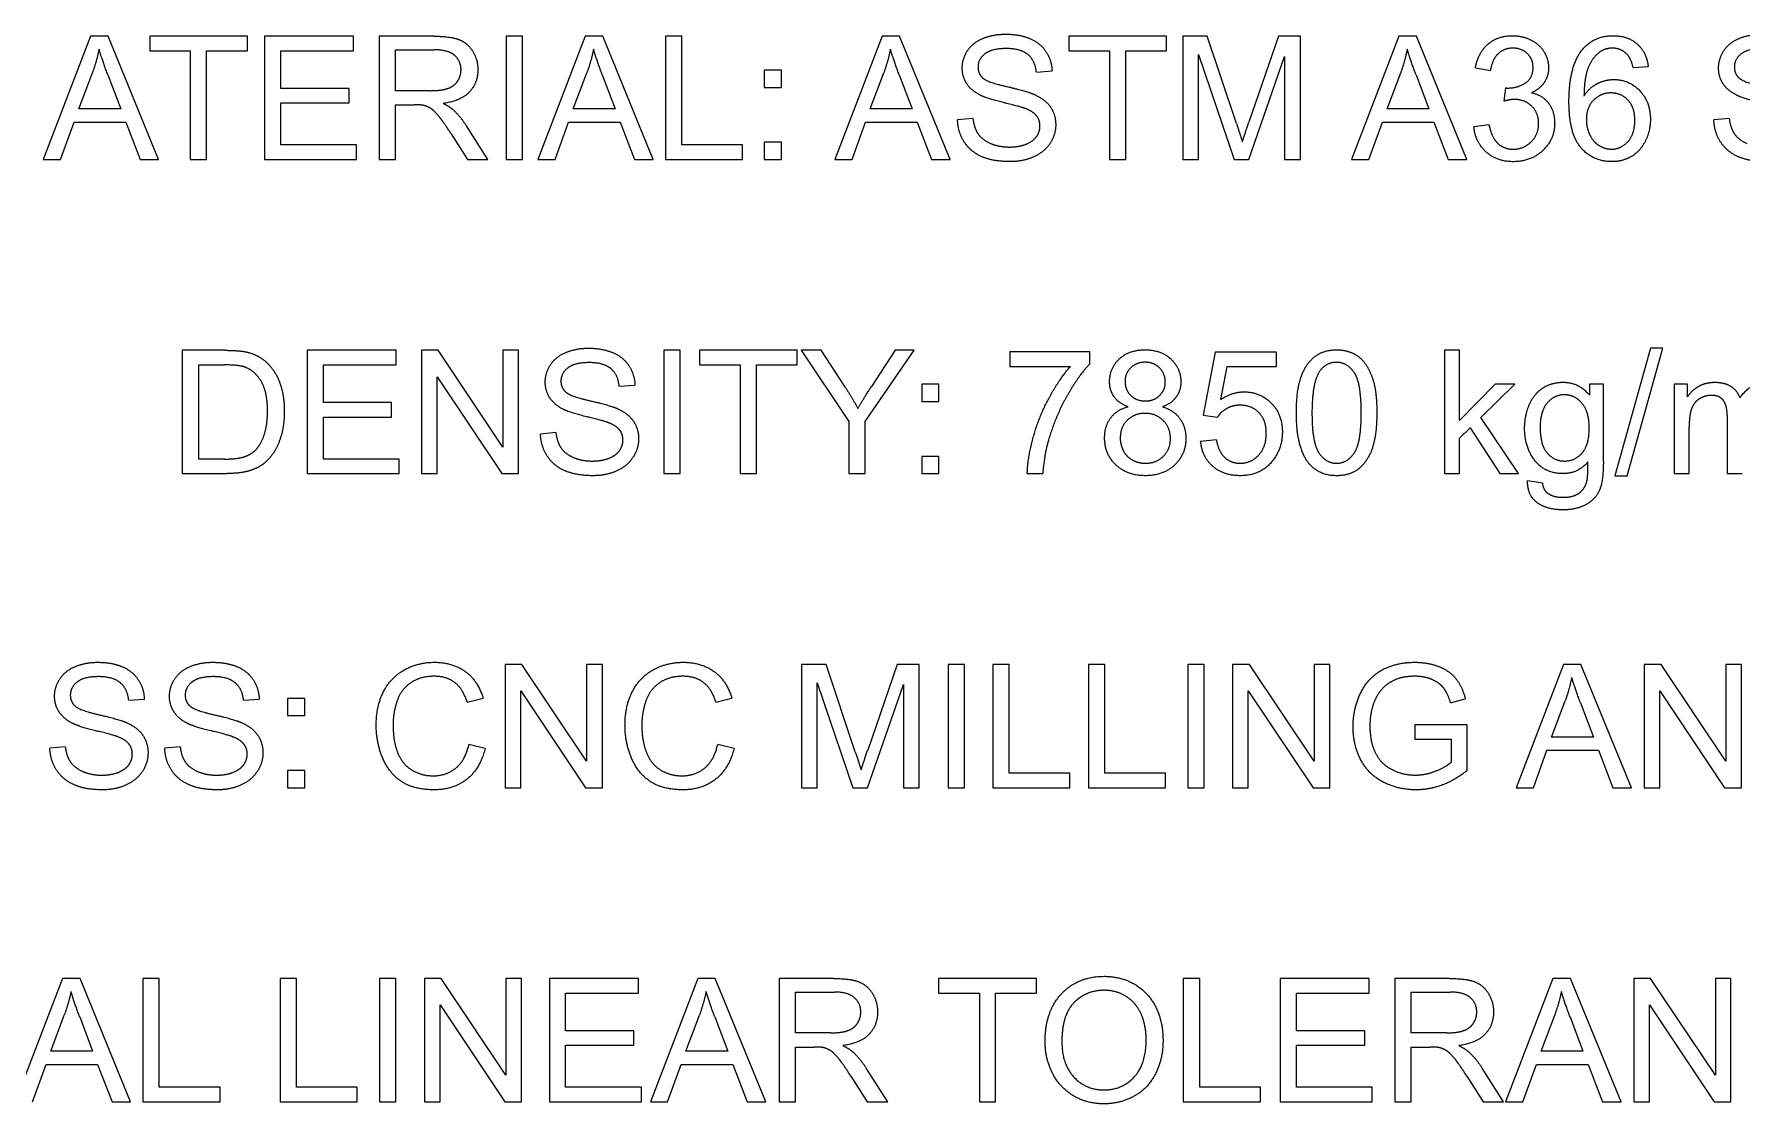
# Model space of a CAD drawing. Header units: millimetres. Extents: x -205 to 205, y -139 to 139.
# Drawn here: x 88.79 to 112.08, y -17.38 to -2.78 of the extents above; entities that cross this region are included whole.
import ezdxf

# ---------------------------------------------------------------- set-up
doc = ezdxf.new("R2010")
doc.units = ezdxf.units.MM
doc.layers.add('dimensions', color=7, linetype='Continuous', lineweight=18)

msp = doc.modelspace()

# ---------------------------------------------------------------- linework, layer by layer
at = {"layer": 'dimensions'}
for p, q in [((89.558, -2.808), (88.912, -4.491)), ((89.798, -2.808), (89.558, -2.808)), ((90.486, -4.491), (89.798, -2.808)), ((90.364, -2.808), (90.364, -3.007)), ((91.697, -2.808), (90.364, -2.808)), ((90.364, -3.007), (90.918, -3.007)), ((90.918, -3.007), (90.918, -4.491)), ((91.14, -3.007), (91.697, -3.007)), ((91.14, -4.491), (91.14, -3.007)), ((91.697, -3.007), (91.697, -2.808)), ((91.93, -2.808), (91.93, -4.491)), ((93.146, -2.808), (91.93, -2.808)), ((92.152, -3.007), (93.146, -3.007)), ((92.152, -3.522), (92.152, -3.007)), ((93.146, -3.007), (93.146, -2.808)), ((93.496, -2.808), (93.496, -4.491)), ((94.242, -2.808), (93.496, -2.808)), ((93.719, -3.551), (93.719, -2.994)), ((93.719, -2.994), (94.251, -2.994)), ((95.228, -2.808), (95.228, -4.491)), ((95.45, -2.808), (95.228, -2.808)), ((95.45, -4.491), (95.45, -2.808)), ((96.304, -2.808), (95.658, -4.491)), ((96.544, -2.808), (96.304, -2.808)), ((97.232, -4.491), (96.544, -2.808)), ((97.401, -2.808), (97.401, -4.491)), ((97.624, -2.808), (97.401, -2.808)), ((97.624, -4.292), (97.624, -2.808)), ((100.355, -2.808), (99.709, -4.491)), ((100.594, -2.808), (100.355, -2.808)), ((101.283, -4.491), (100.594, -2.808)), ((102.902, -2.808), (102.902, -3.007)), ((104.235, -2.808), (102.902, -2.808)), ((102.902, -3.007), (103.456, -3.007)), ((103.456, -3.007), (103.456, -4.491)), ((103.679, -3.007), (104.235, -3.007)), ((103.679, -4.491), (103.679, -3.007)), ((104.235, -3.007), (104.235, -2.808)), ((104.457, -2.808), (104.457, -4.491)), ((104.792, -2.808), (104.457, -2.808)), ((105.19, -3.999), (104.792, -2.808)), ((105.763, -2.808), (105.36, -3.979)), ((106.062, -2.808), (105.763, -2.808)), ((106.062, -4.491), (106.062, -2.808)), ((107.406, -2.808), (106.76, -4.491)), ((107.645, -2.808), (107.406, -2.808)), ((108.334, -4.491), (107.645, -2.808)), ((104.671, -3.059), (105.158, -4.491)), ((104.671, -4.491), (104.671, -3.059)), ((105.359, -4.491), (105.847, -3.083)), ((105.847, -3.083), (105.847, -4.491)), ((108.45, -3.238), (108.656, -3.274)), ((110.601, -3.236), (110.807, -3.22)), ((89.397, -3.8), (89.582, -3.306)), ((89.792, -3.334), (89.968, -3.8)), ((96.143, -3.8), (96.328, -3.306)), ((96.538, -3.334), (96.714, -3.8)), ((98.748, -3.272), (98.748, -3.507)), ((98.983, -3.272), (98.748, -3.272)), ((98.983, -3.507), (98.983, -3.272)), ((100.194, -3.8), (100.379, -3.306)), ((100.589, -3.334), (100.764, -3.8)), ((102.46, -3.298), (102.674, -3.282)), ((107.245, -3.8), (107.43, -3.306)), ((107.64, -3.334), (107.815, -3.8)), ((93.083, -3.522), (92.152, -3.522)), ((92.152, -3.719), (93.083, -3.719)), ((92.152, -4.292), (92.152, -3.719)), ((93.083, -3.719), (93.083, -3.522)), ((94.197, -3.551), (93.719, -3.551)), ((98.748, -3.507), (98.983, -3.507)), ((108.86, -3.513), (108.837, -3.694)), ((89.968, -3.8), (89.397, -3.8)), ((93.719, -3.744), (93.977, -3.744)), ((93.719, -4.491), (93.719, -3.744)), ((96.714, -3.8), (96.143, -3.8)), ((100.764, -3.8), (100.194, -3.8)), ((101.595, -3.932), (101.385, -3.95)), ((107.815, -3.8), (107.245, -3.8)), ((111.913, -3.932), (111.703, -3.95)), ((89.148, -4.491), (89.333, -3.981)), ((89.333, -3.981), (90.037, -3.981)), ((90.037, -3.981), (90.233, -4.491)), ((94.476, -4.141), (94.699, -4.491)), ((94.979, -4.491), (94.686, -4.033)), ((95.894, -4.491), (96.079, -3.981)), ((96.079, -3.981), (96.782, -3.981)), ((96.782, -3.981), (96.979, -4.491)), ((99.945, -4.491), (100.13, -3.981)), ((100.13, -3.981), (100.833, -3.981)), ((100.833, -3.981), (101.029, -4.491)), ((106.996, -4.491), (107.181, -3.981)), ((107.181, -3.981), (107.884, -3.981)), ((107.884, -3.981), (108.08, -4.491)), ((108.636, -4.019), (108.429, -4.046)), ((93.185, -4.292), (92.152, -4.292)), ((93.185, -4.491), (93.185, -4.292)), ((98.452, -4.292), (97.624, -4.292)), ((98.452, -4.491), (98.452, -4.292)), ((98.748, -4.255), (98.748, -4.491)), ((98.983, -4.255), (98.748, -4.255)), ((98.983, -4.491), (98.983, -4.255)), ((88.912, -4.491), (89.148, -4.491)), ((90.233, -4.491), (90.486, -4.491)), ((90.918, -4.491), (91.14, -4.491)), ((91.93, -4.491), (93.185, -4.491)), ((93.496, -4.491), (93.719, -4.491)), ((94.699, -4.491), (94.979, -4.491)), ((95.228, -4.491), (95.45, -4.491)), ((95.658, -4.491), (95.894, -4.491)), ((96.979, -4.491), (97.232, -4.491)), ((97.401, -4.491), (98.452, -4.491)), ((98.748, -4.491), (98.983, -4.491)), ((99.709, -4.491), (99.945, -4.491)), ((101.029, -4.491), (101.283, -4.491)), ((103.456, -4.491), (103.679, -4.491)), ((104.457, -4.491), (104.671, -4.491)), ((105.158, -4.491), (105.359, -4.491)), ((105.847, -4.491), (106.062, -4.491)), ((106.76, -4.491), (106.996, -4.491)), ((108.08, -4.491), (108.334, -4.491)), ((90.809, -7.094), (90.809, -8.776)), ((91.389, -7.094), (90.809, -7.094)), ((92.511, -7.094), (92.511, -8.776)), ((93.727, -7.094), (92.511, -7.094)), ((93.727, -7.293), (93.727, -7.094)), ((94.072, -7.094), (94.072, -8.776)), ((94.3, -7.094), (94.072, -7.094)), ((95.183, -8.415), (94.3, -7.094)), ((95.183, -7.094), (95.183, -8.415)), ((95.397, -7.094), (95.183, -7.094)), ((95.397, -8.776), (95.397, -7.094)), ((97.376, -7.094), (97.376, -8.776)), ((97.599, -7.094), (97.376, -7.094)), ((97.599, -8.776), (97.599, -7.094)), ((97.865, -7.094), (97.865, -7.293)), ((99.198, -7.094), (97.865, -7.094)), ((99.198, -7.293), (99.198, -7.094)), ((99.252, -7.094), (99.901, -8.064)), ((99.523, -7.094), (99.252, -7.094)), ((99.855, -7.601), (99.523, -7.094)), ((100.123, -8.064), (100.795, -7.094)), ((100.535, -7.094), (100.209, -7.589)), ((100.795, -7.094), (100.535, -7.094)), ((102.1, -7.116), (102.1, -7.314)), ((103.189, -7.116), (102.1, -7.116)), ((103.189, -7.277), (103.189, -7.116)), ((104.9, -7.117), (104.737, -7.981)), ((105.737, -7.117), (104.9, -7.117)), ((105.737, -7.314), (105.737, -7.117)), ((108.026, -7.094), (108.026, -8.776)), ((108.232, -7.094), (108.026, -7.094)), ((108.232, -8.053), (108.232, -7.094)), ((110.839, -7.065), (110.352, -8.805)), ((110.518, -8.805), (111.005, -7.065)), ((111.005, -7.065), (110.839, -7.065)), ((91.032, -8.578), (91.032, -7.293)), ((91.032, -7.293), (91.385, -7.293)), ((92.734, -7.293), (93.727, -7.293)), ((92.734, -7.808), (92.734, -7.293)), ((94.285, -7.454), (95.169, -8.776)), ((94.285, -8.776), (94.285, -7.454)), ((97.865, -7.293), (98.419, -7.293)), ((98.419, -7.293), (98.419, -8.776)), ((98.642, -7.293), (99.198, -7.293)), ((98.642, -8.776), (98.642, -7.293)), ((102.1, -7.314), (102.924, -7.314)), ((104.975, -7.766), (105.065, -7.314)), ((105.065, -7.314), (105.737, -7.314)), ((96.77, -7.584), (96.984, -7.568)), ((100.896, -7.558), (100.896, -7.793)), ((101.131, -7.558), (100.896, -7.558)), ((101.131, -7.793), (101.131, -7.558)), ((108.721, -7.558), (108.232, -8.053)), ((108.523, -8.01), (108.989, -7.558)), ((108.989, -7.558), (108.721, -7.558)), ((110.004, -7.558), (110.004, -7.705)), ((110.195, -7.558), (110.004, -7.558)), ((110.195, -8.611), (110.195, -7.558)), ((111.16, -7.558), (111.16, -8.776)), ((111.344, -7.558), (111.16, -7.558)), ((111.344, -7.729), (111.344, -7.558)), ((93.664, -7.808), (92.734, -7.808)), ((93.664, -8.005), (93.664, -7.808)), ((100.896, -7.793), (101.131, -7.793)), ((92.734, -8.005), (93.664, -8.005)), ((92.734, -8.578), (92.734, -8.005)), ((99.901, -8.064), (99.901, -8.776)), ((100.123, -8.776), (100.123, -8.064)), ((104.737, -7.981), (104.931, -8.006)), ((108.232, -8.293), (108.378, -8.153)), ((108.378, -8.153), (108.781, -8.776)), ((109.036, -8.776), (108.523, -8.01)), ((111.366, -8.776), (111.366, -8.144)), ((111.884, -7.985), (111.884, -8.776)), ((95.905, -8.217), (95.695, -8.236)), ((104.917, -8.317), (104.701, -8.336)), ((108.232, -8.776), (108.232, -8.293)), ((91.391, -8.578), (91.032, -8.578)), ((93.766, -8.578), (92.734, -8.578)), ((93.766, -8.776), (93.766, -8.578)), ((100.896, -8.541), (100.896, -8.776)), ((101.131, -8.541), (100.896, -8.541)), ((101.131, -8.776), (101.131, -8.541)), ((90.809, -8.776), (91.416, -8.776)), ((92.511, -8.776), (93.766, -8.776)), ((94.072, -8.776), (94.285, -8.776)), ((95.169, -8.776), (95.397, -8.776)), ((97.376, -8.776), (97.599, -8.776)), ((98.419, -8.776), (98.642, -8.776)), ((99.901, -8.776), (100.123, -8.776)), ((100.896, -8.776), (101.131, -8.776)), ((102.336, -8.776), (102.548, -8.776)), ((108.026, -8.776), (108.232, -8.776)), ((108.781, -8.776), (109.036, -8.776)), ((110.352, -8.805), (110.518, -8.805)), ((111.16, -8.776), (111.366, -8.776)), ((111.884, -8.776), (112.09, -8.776)), ((109.363, -8.907), (109.162, -8.877)), ((95.213, -11.38), (95.213, -13.062)), ((95.442, -11.38), (95.213, -11.38)), ((96.325, -12.701), (95.442, -11.38)), ((96.325, -11.38), (96.325, -12.701)), ((96.539, -11.38), (96.325, -11.38)), ((96.539, -13.062), (96.539, -11.38)), ((99.256, -11.38), (99.256, -13.062)), ((99.591, -11.38), (99.256, -11.38)), ((99.989, -12.571), (99.591, -11.38)), ((100.562, -11.38), (100.159, -12.55)), ((100.861, -11.38), (100.562, -11.38)), ((100.861, -13.062), (100.861, -11.38)), ((101.258, -11.38), (101.258, -13.062)), ((101.481, -11.38), (101.258, -11.38)), ((101.481, -13.062), (101.481, -11.38)), ((101.864, -11.38), (101.864, -13.062)), ((102.087, -11.38), (101.864, -11.38)), ((102.087, -12.863), (102.087, -11.38)), ((103.171, -11.38), (103.171, -13.062)), ((103.394, -11.38), (103.171, -11.38)), ((103.394, -12.863), (103.394, -11.38)), ((104.525, -11.38), (104.525, -13.062)), ((104.748, -11.38), (104.525, -11.38)), ((104.748, -13.062), (104.748, -11.38)), ((105.138, -11.38), (105.138, -13.062)), ((105.366, -11.38), (105.138, -11.38)), ((106.25, -12.701), (105.366, -11.38)), ((106.25, -11.38), (106.25, -12.701)), ((106.463, -11.38), (106.25, -11.38)), ((106.463, -13.062), (106.463, -11.38)), ((109.65, -11.38), (109.004, -13.062)), ((109.889, -11.38), (109.65, -11.38)), ((110.578, -13.062), (109.889, -11.38)), ((110.753, -11.38), (110.753, -13.062)), ((110.982, -11.38), (110.753, -11.38)), ((111.865, -12.701), (110.982, -11.38)), ((111.865, -11.38), (111.865, -12.701)), ((112.079, -11.38), (111.865, -11.38)), ((112.079, -13.062), (112.079, -11.38)), ((99.47, -11.63), (99.957, -13.062)), ((99.47, -13.062), (99.47, -11.63)), ((90.077, -11.87), (90.291, -11.854)), ((91.645, -11.87), (91.858, -11.854)), ((92.244, -11.843), (92.244, -12.079)), ((92.479, -11.843), (92.244, -11.843)), ((92.479, -12.079), (92.479, -11.843)), ((94.694, -11.893), (94.913, -11.841)), ((95.427, -11.74), (96.31, -13.062)), ((95.427, -13.062), (95.427, -11.74)), ((98.088, -11.893), (98.307, -11.841)), ((100.158, -13.062), (100.647, -11.654)), ((100.647, -11.654), (100.647, -13.062)), ((105.351, -11.74), (106.235, -13.062)), ((105.351, -13.062), (105.351, -11.74)), ((108.111, -11.905), (108.312, -11.85)), ((109.489, -12.371), (109.674, -11.878)), ((110.967, -11.74), (111.85, -13.062)), ((110.967, -13.062), (110.967, -11.74)), ((92.244, -12.079), (92.479, -12.079)), ((109.884, -11.905), (110.059, -12.371)), ((108.337, -12.204), (107.624, -12.205)), ((107.624, -12.205), (107.624, -12.402)), ((108.337, -12.828), (108.337, -12.204)), ((89.212, -12.503), (89.002, -12.522)), ((90.78, -12.503), (90.57, -12.522)), ((94.941, -12.528), (94.719, -12.472)), ((98.336, -12.528), (98.113, -12.472)), ((107.624, -12.402), (108.119, -12.402)), ((108.119, -12.402), (108.119, -12.715)), ((109.24, -13.062), (109.425, -12.552)), ((109.425, -12.552), (110.128, -12.552)), ((110.059, -12.371), (109.489, -12.371)), ((110.128, -12.552), (110.324, -13.062)), ((92.244, -12.827), (92.244, -13.062)), ((92.479, -12.827), (92.244, -12.827)), ((92.479, -13.062), (92.479, -12.827)), ((102.915, -12.863), (102.087, -12.863)), ((102.915, -13.062), (102.915, -12.863)), ((104.222, -12.863), (103.394, -12.863)), ((104.222, -13.062), (104.222, -12.863)), ((92.244, -13.062), (92.479, -13.062)), ((95.213, -13.062), (95.427, -13.062)), ((96.31, -13.062), (96.539, -13.062)), ((99.256, -13.062), (99.47, -13.062)), ((99.957, -13.062), (100.158, -13.062)), ((100.647, -13.062), (100.861, -13.062)), ((101.258, -13.062), (101.481, -13.062)), ((101.864, -13.062), (102.915, -13.062)), ((103.171, -13.062), (104.222, -13.062)), ((104.525, -13.062), (104.748, -13.062)), ((105.138, -13.062), (105.351, -13.062)), ((106.235, -13.062), (106.463, -13.062)), ((109.004, -13.062), (109.24, -13.062)), ((110.324, -13.062), (110.578, -13.062)), ((110.753, -13.062), (110.967, -13.062)), ((111.85, -13.062), (112.079, -13.062)), ((89.175, -15.666), (88.529, -17.348)), ((89.415, -15.666), (89.175, -15.666)), ((90.104, -17.348), (89.415, -15.666)), ((90.272, -15.666), (90.272, -17.348)), ((90.495, -15.666), (90.272, -15.666)), ((90.495, -17.149), (90.495, -15.666)), ((92.145, -15.666), (92.145, -17.348)), ((92.368, -15.666), (92.145, -15.666)), ((92.368, -17.149), (92.368, -15.666)), ((93.499, -15.666), (93.499, -17.348)), ((93.722, -15.666), (93.499, -15.666)), ((93.722, -17.348), (93.722, -15.666)), ((94.112, -15.666), (94.112, -17.348)), ((94.34, -15.666), (94.112, -15.666)), ((95.224, -16.986), (94.34, -15.666)), ((95.224, -15.666), (95.224, -16.986)), ((95.437, -15.666), (95.224, -15.666)), ((95.437, -17.348), (95.437, -15.666)), ((95.816, -15.666), (95.816, -17.348)), ((97.032, -15.666), (95.816, -15.666)), ((97.032, -15.864), (97.032, -15.666)), ((97.84, -15.666), (97.194, -17.348)), ((98.08, -15.666), (97.84, -15.666)), ((98.768, -17.348), (98.08, -15.666)), ((98.949, -15.666), (98.949, -17.348)), ((99.695, -15.666), (98.949, -15.666)), ((101.127, -15.666), (101.127, -15.864)), ((102.461, -15.666), (101.127, -15.666)), ((102.461, -15.864), (102.461, -15.666)), ((104.465, -15.666), (104.465, -17.348)), ((104.688, -15.666), (104.465, -15.666)), ((104.688, -17.149), (104.688, -15.666)), ((105.786, -15.666), (105.786, -17.348)), ((107.002, -15.666), (105.786, -15.666)), ((107.002, -15.864), (107.002, -15.666)), ((107.352, -15.666), (107.352, -17.348)), ((108.098, -15.666), (107.352, -15.666)), ((109.507, -15.666), (108.861, -17.348)), ((109.747, -15.666), (109.507, -15.666)), ((110.436, -17.348), (109.747, -15.666)), ((110.611, -15.666), (110.611, -17.348)), ((110.839, -15.666), (110.611, -15.666)), ((111.723, -16.986), (110.839, -15.666)), ((111.723, -15.666), (111.723, -16.986)), ((111.936, -15.666), (111.723, -15.666)), ((111.936, -17.348), (111.936, -15.666)), ((94.325, -16.026), (95.209, -17.348)), ((94.325, -17.348), (94.325, -16.026)), ((96.038, -15.864), (97.032, -15.864)), ((96.038, -16.379), (96.038, -15.864)), ((99.172, -16.408), (99.172, -15.851)), ((99.172, -15.851), (99.704, -15.851)), ((101.127, -15.864), (101.682, -15.864)), ((101.682, -15.864), (101.682, -17.348)), ((101.904, -15.864), (102.461, -15.864)), ((101.904, -17.348), (101.904, -15.864)), ((106.009, -15.864), (107.002, -15.864)), ((106.009, -16.379), (106.009, -15.864)), ((107.575, -16.408), (107.575, -15.851)), ((107.575, -15.851), (108.107, -15.851)), ((110.825, -16.026), (111.708, -17.348)), ((110.825, -17.348), (110.825, -16.026)), ((89.015, -16.657), (89.199, -16.164)), ((89.409, -16.191), (89.585, -16.657)), ((97.679, -16.657), (97.864, -16.164)), ((98.074, -16.191), (98.25, -16.657)), ((109.347, -16.657), (109.531, -16.164)), ((109.741, -16.191), (109.917, -16.657)), ((96.969, -16.379), (96.038, -16.379)), ((96.969, -16.577), (96.969, -16.379)), ((99.651, -16.408), (99.172, -16.408)), ((106.939, -16.379), (106.009, -16.379)), ((106.939, -16.577), (106.939, -16.379)), ((108.053, -16.408), (107.575, -16.408)), ((89.585, -16.657), (89.015, -16.657)), ((96.038, -16.577), (96.969, -16.577)), ((96.038, -17.149), (96.038, -16.577)), ((98.25, -16.657), (97.679, -16.657)), ((99.172, -16.601), (99.43, -16.601)), ((99.172, -17.348), (99.172, -16.601)), ((106.009, -16.577), (106.939, -16.577)), ((106.009, -17.149), (106.009, -16.577)), ((107.575, -16.601), (107.833, -16.601)), ((107.575, -17.348), (107.575, -16.601)), ((109.917, -16.657), (109.347, -16.657)), ((88.766, -17.348), (88.95, -16.838)), ((88.95, -16.838), (89.654, -16.838)), ((89.654, -16.838), (89.85, -17.348)), ((97.43, -17.348), (97.615, -16.838)), ((97.615, -16.838), (98.318, -16.838)), ((98.318, -16.838), (98.515, -17.348)), ((99.929, -16.998), (100.152, -17.348)), ((100.432, -17.348), (100.139, -16.89)), ((108.332, -16.998), (108.555, -17.348)), ((108.835, -17.348), (108.542, -16.89)), ((109.098, -17.348), (109.282, -16.838)), ((109.282, -16.838), (109.986, -16.838)), ((109.986, -16.838), (110.182, -17.348)), ((91.323, -17.149), (90.495, -17.149)), ((91.323, -17.348), (91.323, -17.149)), ((93.196, -17.149), (92.368, -17.149)), ((93.196, -17.348), (93.196, -17.149)), ((97.071, -17.149), (96.038, -17.149)), ((97.071, -17.348), (97.071, -17.149)), ((105.516, -17.149), (104.688, -17.149)), ((105.516, -17.348), (105.516, -17.149)), ((107.041, -17.149), (106.009, -17.149)), ((107.041, -17.348), (107.041, -17.149)), ((89.85, -17.348), (90.104, -17.348)), ((90.272, -17.348), (91.323, -17.348)), ((92.145, -17.348), (93.196, -17.348)), ((93.499, -17.348), (93.722, -17.348)), ((94.112, -17.348), (94.325, -17.348)), ((95.209, -17.348), (95.437, -17.348)), ((95.816, -17.348), (97.071, -17.348)), ((97.194, -17.348), (97.43, -17.348)), ((98.515, -17.348), (98.768, -17.348)), ((98.949, -17.348), (99.172, -17.348)), ((100.152, -17.348), (100.432, -17.348)), ((101.682, -17.348), (101.904, -17.348)), ((104.465, -17.348), (105.516, -17.348)), ((105.786, -17.348), (107.041, -17.348)), ((107.352, -17.348), (107.575, -17.348)), ((108.555, -17.348), (108.835, -17.348)), ((108.861, -17.348), (109.098, -17.348)), ((110.182, -17.348), (110.436, -17.348)), ((110.611, -17.348), (110.825, -17.348)), ((111.708, -17.348), (111.936, -17.348))]:
    msp.add_line(p, q, dxfattribs=at)
for points in [[(101.733, -2.837), (101.871, -2.78), (102.041, -2.78)], [(102.041, -2.78), (102.228, -2.78), (102.371, -2.84)], [(112.051, -2.837), (112.189, -2.78), (112.359, -2.78)], [(89.673, -2.985), (89.641, -3.147), (89.582, -3.306)], [(89.792, -3.334), (89.712, -3.122), (89.673, -2.985)], [(94.242, -2.808), (94.467, -2.808), (94.584, -2.854)], [(94.525, -3.071), (94.438, -2.994), (94.251, -2.994)], [(94.584, -2.854), (94.701, -2.899), (94.771, -3.014)], [(94.771, -3.014), (94.841, -3.129), (94.841, -3.267)], [(96.419, -2.985), (96.387, -3.147), (96.328, -3.306)], [(96.538, -3.334), (96.458, -3.122), (96.419, -2.985)], [(100.469, -2.985), (100.437, -3.147), (100.379, -3.306)], [(100.589, -3.334), (100.508, -3.122), (100.469, -2.985)], [(101.449, -3.243), (101.449, -3.116), (101.521, -3.005)], [(101.521, -3.005), (101.594, -2.894), (101.733, -2.837)], [(102.05, -2.976), (101.849, -2.976), (101.756, -3.05)], [(102.344, -3.057), (102.244, -2.976), (102.05, -2.976)], [(102.371, -2.84), (102.514, -2.9), (102.591, -3.017)], [(102.591, -3.017), (102.668, -3.134), (102.674, -3.282)], [(107.52, -2.985), (107.488, -3.147), (107.43, -3.306)], [(107.64, -3.334), (107.559, -3.122), (107.52, -2.985)], [(108.45, -3.238), (108.488, -3.03), (108.622, -2.916)], [(108.622, -2.916), (108.756, -2.801), (108.956, -2.801)], [(108.96, -2.971), (108.84, -2.971), (108.76, -3.047)], [(108.956, -2.801), (109.094, -2.801), (109.209, -2.861)], [(109.159, -3.046), (109.082, -2.971), (108.96, -2.971)], [(109.209, -2.861), (109.325, -2.92), (109.387, -3.022)], [(109.387, -3.022), (109.448, -3.124), (109.448, -3.239)], [(109.726, -3.703), (109.726, -3.216), (109.906, -2.994)], [(109.906, -2.994), (110.063, -2.801), (110.329, -2.801)], [(110.144, -3.026), (110.046, -3.098), (109.99, -3.234)], [(110.317, -2.971), (110.218, -2.971), (110.144, -3.026)], [(110.523, -3.06), (110.44, -2.971), (110.317, -2.971)], [(110.329, -2.801), (110.528, -2.801), (110.655, -2.913)], [(110.655, -2.913), (110.782, -3.024), (110.807, -3.22)], [(111.767, -3.243), (111.767, -3.116), (111.839, -3.005)], [(111.839, -3.005), (111.912, -2.894), (112.051, -2.837)], [(112.368, -2.976), (112.166, -2.976), (112.074, -3.05)], [(94.611, -3.267), (94.611, -3.148), (94.525, -3.071)], [(101.508, -3.453), (101.449, -3.359), (101.449, -3.243)], [(101.756, -3.05), (101.664, -3.124), (101.664, -3.228)], [(101.664, -3.228), (101.664, -3.319), (101.729, -3.378)], [(102.46, -3.298), (102.443, -3.139), (102.344, -3.057)], [(108.76, -3.047), (108.679, -3.123), (108.656, -3.274)], [(109.13, -3.446), (109.236, -3.378), (109.236, -3.234)], [(109.236, -3.234), (109.236, -3.12), (109.159, -3.046)], [(109.448, -3.239), (109.448, -3.348), (109.39, -3.437)], [(109.99, -3.234), (109.934, -3.371), (109.931, -3.623)], [(110.601, -3.236), (110.574, -3.115), (110.523, -3.06)], [(111.826, -3.453), (111.767, -3.359), (111.767, -3.243)], [(112.074, -3.05), (111.982, -3.124), (111.982, -3.228)], [(111.982, -3.228), (111.982, -3.319), (112.047, -3.378)], [(94.436, -3.519), (94.522, -3.488), (94.567, -3.418)], [(94.567, -3.418), (94.611, -3.349), (94.611, -3.267)], [(94.841, -3.267), (94.841, -3.446), (94.725, -3.569)], [(101.688, -3.609), (101.567, -3.546), (101.508, -3.453)], [(101.729, -3.378), (101.793, -3.436), (102.065, -3.497)], [(108.893, -3.515), (109.025, -3.515), (109.13, -3.446)], [(109.39, -3.437), (109.331, -3.527), (109.216, -3.579)], [(109.931, -3.623), (110.006, -3.509), (110.114, -3.454)], [(110.114, -3.454), (110.222, -3.399), (110.34, -3.399)], [(110.34, -3.399), (110.546, -3.399), (110.691, -3.551)], [(112.006, -3.609), (111.885, -3.546), (111.826, -3.453)], [(112.047, -3.378), (112.111, -3.436), (112.383, -3.497)], [(94.197, -3.551), (94.35, -3.551), (94.436, -3.519)], [(94.725, -3.569), (94.609, -3.692), (94.367, -3.725)], [(94.367, -3.725), (94.455, -3.768), (94.501, -3.809)], [(102.013, -3.714), (101.781, -3.659), (101.688, -3.609)], [(102.312, -3.796), (102.244, -3.77), (102.013, -3.714)], [(102.065, -3.497), (102.336, -3.559), (102.437, -3.605)], [(102.437, -3.605), (102.584, -3.672), (102.654, -3.776)], [(108.982, -3.671), (108.924, -3.671), (108.837, -3.694)], [(108.86, -3.513), (108.88, -3.515), (108.893, -3.515)], [(109.219, -3.764), (109.126, -3.671), (108.982, -3.671)], [(109.216, -3.579), (109.366, -3.614), (109.448, -3.722)], [(109.448, -3.722), (109.531, -3.831), (109.531, -3.994)], [(109.889, -4.329), (109.726, -4.139), (109.726, -3.703)], [(110.061, -3.682), (109.963, -3.783), (109.963, -3.945)], [(110.298, -3.582), (110.158, -3.582), (110.061, -3.682)], [(110.533, -3.682), (110.44, -3.582), (110.298, -3.582)], [(110.625, -3.957), (110.625, -3.783), (110.533, -3.682)], [(110.691, -3.551), (110.837, -3.703), (110.837, -3.944)], [(112.331, -3.714), (112.099, -3.659), (112.006, -3.609)], [(94.101, -3.752), (94.063, -3.744), (93.977, -3.744)], [(94.202, -3.796), (94.153, -3.764), (94.101, -3.752)], [(94.315, -3.909), (94.252, -3.828), (94.202, -3.796)], [(94.476, -4.141), (94.379, -3.989), (94.315, -3.909)], [(94.501, -3.809), (94.599, -3.898), (94.686, -4.033)], [(101.477, -4.252), (101.39, -4.119), (101.385, -3.95)], [(101.595, -3.932), (101.61, -4.058), (101.664, -4.139)], [(102.464, -3.896), (102.418, -3.836), (102.312, -3.796)], [(102.509, -4.034), (102.509, -3.955), (102.464, -3.896)], [(102.654, -3.776), (102.724, -3.88), (102.724, -4.015)], [(109.312, -3.998), (109.312, -3.856), (109.219, -3.764)], [(109.963, -3.945), (109.963, -4.052), (110.009, -4.15)], [(110.531, -4.244), (110.625, -4.138), (110.625, -3.957)], [(110.837, -3.944), (110.837, -4.103), (110.768, -4.239)], [(111.795, -4.252), (111.708, -4.119), (111.703, -3.95)], [(111.913, -3.932), (111.928, -4.058), (111.982, -4.139)], [(101.664, -4.139), (101.719, -4.22), (101.834, -4.27)], [(102.317, -4.282), (102.414, -4.244), (102.462, -4.178)], [(102.462, -4.178), (102.509, -4.112), (102.509, -4.034)], [(102.724, -4.015), (102.724, -4.15), (102.647, -4.269)], [(105.19, -3.999), (105.245, -4.166), (105.27, -4.248)], [(105.27, -4.248), (105.299, -4.157), (105.36, -3.979)], [(108.596, -4.388), (108.45, -4.256), (108.429, -4.046)], [(108.636, -4.019), (108.671, -4.194), (108.757, -4.272)], [(109.211, -4.248), (109.312, -4.147), (109.312, -3.998)], [(109.531, -3.994), (109.531, -4.214), (109.37, -4.367)], [(110.009, -4.15), (110.054, -4.247), (110.135, -4.298)], [(111.982, -4.139), (112.037, -4.22), (112.152, -4.27)], [(101.719, -4.453), (101.565, -4.386), (101.477, -4.252)], [(101.834, -4.27), (101.948, -4.32), (102.092, -4.32)], [(102.092, -4.32), (102.219, -4.32), (102.317, -4.282)], [(102.647, -4.269), (102.57, -4.387), (102.426, -4.453)], [(108.964, -4.52), (108.742, -4.52), (108.596, -4.388)], [(108.757, -4.272), (108.842, -4.349), (108.965, -4.349)], [(109.37, -4.367), (109.209, -4.52), (108.964, -4.52)], [(108.965, -4.349), (109.111, -4.349), (109.211, -4.248)], [(110.31, -4.519), (110.052, -4.519), (109.889, -4.329)], [(110.135, -4.298), (110.217, -4.349), (110.306, -4.349)], [(110.306, -4.349), (110.437, -4.349), (110.531, -4.244)], [(110.768, -4.239), (110.7, -4.375), (110.581, -4.447)], [(112.037, -4.453), (111.883, -4.386), (111.795, -4.252)], [(102.102, -4.519), (101.874, -4.519), (101.719, -4.453)], [(102.426, -4.453), (102.282, -4.519), (102.102, -4.519)], [(110.581, -4.447), (110.461, -4.519), (110.31, -4.519)], [(112.42, -4.519), (112.192, -4.519), (112.037, -4.453)], [(91.389, -7.094), (91.585, -7.094), (91.688, -7.118)], [(91.688, -7.118), (91.833, -7.151), (91.935, -7.239)], [(95.832, -7.291), (95.904, -7.18), (96.043, -7.123)], [(96.043, -7.123), (96.182, -7.065), (96.352, -7.065)], [(96.352, -7.065), (96.539, -7.065), (96.682, -7.126)], [(96.682, -7.126), (96.824, -7.186), (96.901, -7.303)], [(103.459, -7.521), (103.459, -7.337), (103.591, -7.212)], [(103.591, -7.212), (103.723, -7.087), (103.942, -7.087)], [(103.942, -7.087), (104.162, -7.087), (104.297, -7.215)], [(104.297, -7.215), (104.431, -7.343), (104.431, -7.527)], [(106.069, -7.466), (106.13, -7.285), (106.251, -7.186)], [(106.251, -7.186), (106.372, -7.087), (106.556, -7.087)], [(106.556, -7.087), (106.691, -7.087), (106.794, -7.142)], [(106.794, -7.142), (106.896, -7.196), (106.962, -7.299)], [(91.673, -7.327), (91.584, -7.293), (91.385, -7.293)], [(91.884, -7.517), (91.797, -7.375), (91.673, -7.327)], [(91.935, -7.239), (92.068, -7.351), (92.134, -7.526)], [(95.76, -7.529), (95.76, -7.402), (95.832, -7.291)], [(96.066, -7.336), (95.974, -7.41), (95.974, -7.514)], [(96.361, -7.262), (96.159, -7.262), (96.066, -7.336)], [(96.654, -7.343), (96.555, -7.262), (96.361, -7.262)], [(96.77, -7.584), (96.753, -7.425), (96.654, -7.343)], [(96.901, -7.303), (96.978, -7.42), (96.984, -7.568)], [(102.628, -7.754), (102.767, -7.493), (102.924, -7.314)], [(103.189, -7.277), (103.029, -7.447), (102.871, -7.731)], [(103.748, -7.333), (103.67, -7.408), (103.67, -7.514)], [(103.944, -7.257), (103.826, -7.257), (103.748, -7.333)], [(104.14, -7.334), (104.061, -7.257), (103.944, -7.257)], [(104.219, -7.526), (104.219, -7.412), (104.14, -7.334)], [(106.326, -7.379), (106.22, -7.532), (106.22, -7.947)], [(106.554, -7.258), (106.411, -7.258), (106.326, -7.379)], [(106.795, -7.395), (106.698, -7.258), (106.554, -7.258)], [(106.892, -7.947), (106.892, -7.531), (106.795, -7.395)], [(106.962, -7.299), (107.029, -7.402), (107.067, -7.549)], [(91.971, -7.923), (91.971, -7.659), (91.884, -7.517)], [(92.134, -7.526), (92.2, -7.701), (92.2, -7.926)], [(95.819, -7.738), (95.76, -7.645), (95.76, -7.529)], [(95.974, -7.514), (95.974, -7.605), (96.04, -7.663)], [(96.04, -7.663), (96.104, -7.722), (96.375, -7.783)], [(99.855, -7.601), (99.947, -7.744), (100.026, -7.886)], [(100.026, -7.886), (100.102, -7.754), (100.209, -7.589)], [(103.521, -7.73), (103.459, -7.643), (103.459, -7.521)], [(103.67, -7.514), (103.67, -7.633), (103.747, -7.709)], [(104.142, -7.71), (104.219, -7.635), (104.219, -7.526)], [(104.431, -7.527), (104.431, -7.644), (104.369, -7.73)], [(104.975, -7.766), (105.126, -7.661), (105.293, -7.661)], [(105.293, -7.661), (105.513, -7.661), (105.664, -7.814)], [(106.007, -7.947), (106.007, -7.648), (106.069, -7.466)], [(107.067, -7.549), (107.104, -7.696), (107.104, -7.947)], [(109.184, -7.838), (109.247, -7.691), (109.367, -7.61)], [(109.367, -7.61), (109.487, -7.53), (109.648, -7.53)], [(109.648, -7.53), (109.864, -7.53), (110.004, -7.705)], [(111.344, -7.729), (111.402, -7.639), (111.497, -7.585)], [(111.497, -7.585), (111.592, -7.53), (111.714, -7.53)], [(111.714, -7.53), (111.849, -7.53), (111.936, -7.586)], [(111.936, -7.586), (112.022, -7.643), (112.058, -7.744)], [(112.058, -7.744), (112.203, -7.53), (112.434, -7.53)], [(95.998, -7.895), (95.878, -7.832), (95.819, -7.738)], [(96.323, -8), (96.091, -7.944), (95.998, -7.895)], [(96.375, -7.783), (96.647, -7.845), (96.747, -7.89)], [(96.747, -7.89), (96.894, -7.958), (96.964, -8.062)], [(102.414, -8.297), (102.488, -8.015), (102.628, -7.754)], [(102.871, -7.731), (102.713, -8.014), (102.627, -8.314)], [(103.474, -8.015), (103.558, -7.904), (103.711, -7.864)], [(103.711, -7.864), (103.583, -7.817), (103.521, -7.73)], [(103.747, -7.709), (103.824, -7.785), (103.947, -7.785)], [(103.947, -7.785), (104.066, -7.785), (104.142, -7.71)], [(104.369, -7.73), (104.308, -7.817), (104.183, -7.864)], [(104.183, -7.864), (104.338, -7.915), (104.419, -8.027)], [(105.057, -7.889), (104.977, -7.934), (104.931, -8.006)], [(105.238, -7.843), (105.138, -7.843), (105.057, -7.889)], [(105.497, -7.945), (105.398, -7.843), (105.238, -7.843)], [(105.664, -7.814), (105.816, -7.966), (105.816, -8.206)], [(109.121, -8.16), (109.121, -7.986), (109.184, -7.838)], [(109.429, -7.813), (109.333, -7.925), (109.333, -8.145)], [(109.663, -7.701), (109.526, -7.701), (109.429, -7.813)], [(109.903, -7.815), (109.803, -7.701), (109.663, -7.701)], [(110.002, -8.152), (110.002, -7.928), (109.903, -7.815)], [(111.399, -7.889), (111.366, -7.978), (111.366, -8.144)], [(111.507, -7.755), (111.433, -7.801), (111.399, -7.889)], [(111.668, -7.709), (111.581, -7.709), (111.507, -7.755)], [(111.833, -7.778), (111.783, -7.709), (111.668, -7.709)], [(111.884, -7.985), (111.884, -7.847), (111.833, -7.778)], [(91.926, -8.247), (91.971, -8.113), (91.971, -7.923)], [(92.2, -7.926), (92.2, -8.118), (92.155, -8.266)], [(96.622, -8.082), (96.555, -8.056), (96.323, -8)], [(96.774, -8.181), (96.728, -8.122), (96.622, -8.082)], [(96.964, -8.062), (97.034, -8.166), (97.034, -8.301)], [(103.391, -8.29), (103.391, -8.126), (103.474, -8.015)], [(103.699, -8.05), (103.604, -8.146), (103.604, -8.291)], [(103.941, -7.954), (103.795, -7.954), (103.699, -8.05)], [(104.189, -8.051), (104.09, -7.954), (103.941, -7.954)], [(104.289, -8.298), (104.289, -8.149), (104.189, -8.051)], [(104.419, -8.027), (104.5, -8.139), (104.5, -8.295)], [(105.597, -8.224), (105.597, -8.048), (105.497, -7.945)], [(106.174, -8.631), (106.007, -8.421), (106.007, -7.947)], [(106.22, -7.947), (106.22, -8.361), (106.317, -8.498)], [(106.795, -8.497), (106.892, -8.36), (106.892, -7.947)], [(107.104, -7.947), (107.104, -8.243), (107.044, -8.425)], [(109.333, -8.145), (109.333, -8.385), (109.428, -8.495)], [(109.905, -8.496), (110.002, -8.386), (110.002, -8.152)], [(91.803, -8.46), (91.882, -8.38), (91.926, -8.247)], [(92.155, -8.266), (92.111, -8.414), (92.041, -8.511)], [(95.788, -8.538), (95.7, -8.404), (95.695, -8.236)], [(95.905, -8.217), (95.92, -8.344), (95.975, -8.425)], [(96.772, -8.464), (96.82, -8.398), (96.82, -8.32)], [(96.82, -8.32), (96.82, -8.24), (96.774, -8.181)], [(97.034, -8.301), (97.034, -8.435), (96.957, -8.554)], [(102.336, -8.776), (102.339, -8.578), (102.414, -8.297)], [(102.627, -8.314), (102.565, -8.525), (102.548, -8.776)], [(103.544, -8.657), (103.391, -8.51), (103.391, -8.29)], [(103.604, -8.291), (103.604, -8.379), (103.645, -8.462)], [(104.192, -8.54), (104.289, -8.445), (104.289, -8.298)], [(104.5, -8.295), (104.5, -8.511), (104.347, -8.658)], [(104.866, -8.676), (104.721, -8.548), (104.701, -8.336)], [(104.917, -8.317), (104.942, -8.476), (105.029, -8.555)], [(105.493, -8.523), (105.597, -8.41), (105.597, -8.224)], [(105.816, -8.206), (105.816, -8.434), (105.683, -8.601)], [(109.258, -8.595), (109.121, -8.414), (109.121, -8.16)], [(91.391, -8.578), (91.558, -8.578), (91.652, -8.547)], [(91.652, -8.547), (91.747, -8.516), (91.803, -8.46)], [(92.041, -8.511), (91.971, -8.608), (91.887, -8.663)], [(96.03, -8.738), (95.875, -8.672), (95.788, -8.538)], [(95.975, -8.425), (96.029, -8.505), (96.144, -8.555)], [(96.144, -8.555), (96.259, -8.605), (96.402, -8.605)], [(96.402, -8.605), (96.529, -8.605), (96.627, -8.567)], [(96.627, -8.567), (96.725, -8.53), (96.772, -8.464)], [(96.957, -8.554), (96.881, -8.673), (96.737, -8.739)], [(103.645, -8.462), (103.687, -8.544), (103.77, -8.59)], [(103.77, -8.59), (103.853, -8.635), (103.948, -8.635)], [(103.948, -8.635), (104.096, -8.635), (104.192, -8.54)], [(105.029, -8.555), (105.117, -8.635), (105.241, -8.635)], [(105.241, -8.635), (105.39, -8.635), (105.493, -8.523)], [(105.683, -8.601), (105.521, -8.805), (105.241, -8.805)], [(106.317, -8.498), (106.414, -8.635), (106.556, -8.635)], [(106.556, -8.635), (106.698, -8.635), (106.795, -8.497)], [(107.044, -8.425), (106.983, -8.606), (106.862, -8.706)], [(109.647, -8.776), (109.396, -8.776), (109.258, -8.595)], [(109.428, -8.495), (109.523, -8.605), (109.667, -8.605)], [(109.985, -8.617), (109.849, -8.776), (109.647, -8.776)], [(109.667, -8.605), (109.809, -8.605), (109.905, -8.496)], [(109.97, -8.882), (109.986, -8.819), (109.985, -8.617)], [(110.195, -8.611), (110.195, -8.896), (110.137, -9.014)], [(91.687, -8.748), (91.569, -8.776), (91.416, -8.776)], [(91.887, -8.663), (91.804, -8.719), (91.687, -8.748)], [(96.412, -8.805), (96.184, -8.805), (96.03, -8.738)], [(96.737, -8.739), (96.593, -8.805), (96.412, -8.805)], [(103.946, -8.805), (103.697, -8.805), (103.544, -8.657)], [(104.347, -8.658), (104.195, -8.805), (103.946, -8.805)], [(105.241, -8.805), (105.011, -8.805), (104.866, -8.676)], [(106.556, -8.805), (106.313, -8.805), (106.174, -8.631)], [(106.862, -8.706), (106.741, -8.805), (106.556, -8.805)], [(109.292, -9.173), (109.157, -9.075), (109.162, -8.877)], [(109.363, -8.907), (109.375, -9), (109.433, -9.042)], [(109.433, -9.042), (109.51, -9.1), (109.643, -9.1)], [(109.643, -9.1), (109.786, -9.1), (109.864, -9.042)], [(109.864, -9.042), (109.942, -8.985), (109.97, -8.882)], [(110.137, -9.014), (110.079, -9.133), (109.953, -9.202)], [(109.644, -9.271), (109.426, -9.271), (109.292, -9.173)], [(109.953, -9.202), (109.827, -9.271), (109.644, -9.271)], [(89.139, -11.577), (89.211, -11.466), (89.35, -11.408)], [(89.35, -11.408), (89.489, -11.351), (89.658, -11.351)], [(89.658, -11.351), (89.846, -11.351), (89.988, -11.411)], [(89.988, -11.411), (90.131, -11.472), (90.208, -11.589)], [(90.706, -11.577), (90.778, -11.466), (90.917, -11.408)], [(90.917, -11.408), (91.056, -11.351), (91.226, -11.351)], [(91.226, -11.351), (91.413, -11.351), (91.556, -11.411)], [(91.556, -11.411), (91.699, -11.472), (91.776, -11.589)], [(93.84, -11.453), (94.026, -11.351), (94.248, -11.351)], [(94.248, -11.351), (94.501, -11.351), (94.673, -11.48)], [(97.235, -11.453), (97.42, -11.351), (97.643, -11.351)], [(97.643, -11.351), (97.895, -11.351), (98.067, -11.48)], [(107.179, -11.454), (107.372, -11.351), (107.623, -11.351)], [(107.623, -11.351), (107.806, -11.351), (107.953, -11.41)], [(107.953, -11.41), (108.1, -11.469), (108.184, -11.575)], [(89.066, -11.815), (89.066, -11.687), (89.139, -11.577)], [(89.373, -11.621), (89.281, -11.695), (89.281, -11.8)], [(89.668, -11.547), (89.466, -11.547), (89.373, -11.621)], [(89.961, -11.629), (89.862, -11.547), (89.668, -11.547)], [(90.077, -11.87), (90.06, -11.71), (89.961, -11.629)], [(90.208, -11.589), (90.285, -11.706), (90.291, -11.854)], [(90.634, -11.815), (90.634, -11.687), (90.706, -11.577)], [(90.941, -11.621), (90.848, -11.695), (90.848, -11.8)], [(91.235, -11.547), (91.033, -11.547), (90.941, -11.621)], [(91.528, -11.629), (91.429, -11.547), (91.235, -11.547)], [(91.645, -11.87), (91.628, -11.71), (91.528, -11.629)], [(91.776, -11.589), (91.852, -11.706), (91.858, -11.854)], [(93.555, -11.75), (93.655, -11.554), (93.84, -11.453)], [(93.92, -11.635), (93.789, -11.727), (93.737, -11.884)], [(94.244, -11.542), (94.05, -11.542), (93.92, -11.635)], [(94.524, -11.625), (94.412, -11.542), (94.244, -11.542)], [(94.694, -11.893), (94.635, -11.709), (94.524, -11.625)], [(94.673, -11.48), (94.845, -11.608), (94.913, -11.841)], [(96.949, -11.75), (97.049, -11.554), (97.235, -11.453)], [(97.314, -11.635), (97.184, -11.727), (97.131, -11.884)], [(97.638, -11.542), (97.444, -11.542), (97.314, -11.635)], [(97.918, -11.625), (97.807, -11.542), (97.638, -11.542)], [(98.088, -11.893), (98.029, -11.709), (97.918, -11.625)], [(98.067, -11.48), (98.239, -11.608), (98.307, -11.841)], [(106.884, -11.771), (106.986, -11.558), (107.179, -11.454)], [(107.36, -11.588), (107.249, -11.635), (107.181, -11.71)], [(107.624, -11.542), (107.472, -11.542), (107.36, -11.588)], [(107.856, -11.586), (107.752, -11.542), (107.624, -11.542)], [(108.017, -11.703), (107.96, -11.63), (107.856, -11.586)], [(108.184, -11.575), (108.268, -11.68), (108.312, -11.85)], [(109.764, -11.557), (109.732, -11.718), (109.674, -11.878)], [(109.884, -11.905), (109.803, -11.693), (109.764, -11.557)], [(89.125, -12.024), (89.066, -11.931), (89.066, -11.815)], [(89.281, -11.8), (89.281, -11.89), (89.346, -11.949)], [(90.693, -12.024), (90.634, -11.931), (90.634, -11.815)], [(90.848, -11.8), (90.848, -11.89), (90.914, -11.949)], [(93.454, -12.208), (93.454, -11.945), (93.555, -11.75)], [(96.848, -12.208), (96.848, -11.945), (96.949, -11.75)], [(106.781, -12.229), (106.781, -11.983), (106.884, -11.771)], [(107.075, -11.877), (107.01, -12.033), (107.01, -12.215)], [(107.181, -11.71), (107.112, -11.786), (107.075, -11.877)], [(108.111, -11.905), (108.073, -11.777), (108.017, -11.703)], [(89.305, -12.181), (89.185, -12.118), (89.125, -12.024)], [(89.346, -11.949), (89.411, -12.007), (89.682, -12.069)], [(89.682, -12.069), (89.953, -12.13), (90.054, -12.176)], [(90.872, -12.181), (90.752, -12.118), (90.693, -12.024)], [(90.914, -11.949), (90.978, -12.007), (91.249, -12.069)], [(91.249, -12.069), (91.521, -12.13), (91.622, -12.176)], [(93.737, -11.884), (93.684, -12.041), (93.684, -12.207)], [(97.131, -11.884), (97.078, -12.041), (97.078, -12.207)], [(89.63, -12.286), (89.398, -12.23), (89.305, -12.181)], [(89.929, -12.368), (89.862, -12.341), (89.63, -12.286)], [(90.054, -12.176), (90.201, -12.244), (90.271, -12.348)], [(91.197, -12.286), (90.965, -12.23), (90.872, -12.181)], [(91.497, -12.368), (91.429, -12.341), (91.197, -12.286)], [(91.622, -12.176), (91.769, -12.244), (91.839, -12.348)], [(93.543, -12.659), (93.454, -12.449), (93.454, -12.208)], [(93.684, -12.207), (93.684, -12.422), (93.746, -12.582)], [(96.937, -12.659), (96.848, -12.449), (96.848, -12.208)], [(97.078, -12.207), (97.078, -12.422), (97.14, -12.582)], [(106.884, -12.678), (106.781, -12.477), (106.781, -12.229)], [(107.01, -12.215), (107.01, -12.44), (107.088, -12.592)], [(89.094, -12.824), (89.007, -12.69), (89.002, -12.522)], [(89.212, -12.503), (89.227, -12.629), (89.282, -12.71)], [(90.081, -12.467), (90.035, -12.408), (89.929, -12.368)], [(90.127, -12.605), (90.127, -12.526), (90.081, -12.467)], [(90.271, -12.348), (90.341, -12.452), (90.341, -12.587)], [(90.662, -12.824), (90.574, -12.69), (90.57, -12.522)], [(90.78, -12.503), (90.794, -12.629), (90.849, -12.71)], [(91.648, -12.467), (91.602, -12.408), (91.497, -12.368)], [(91.694, -12.605), (91.694, -12.526), (91.648, -12.467)], [(91.839, -12.348), (91.909, -12.452), (91.909, -12.587)], [(94.543, -12.792), (94.673, -12.684), (94.719, -12.472)], [(94.941, -12.528), (94.871, -12.803), (94.69, -12.947)], [(97.937, -12.792), (98.067, -12.684), (98.113, -12.472)], [(98.336, -12.528), (98.266, -12.803), (98.084, -12.947)], [(99.989, -12.571), (100.044, -12.737), (100.069, -12.82)], [(100.069, -12.82), (100.098, -12.728), (100.159, -12.55)], [(89.282, -12.71), (89.336, -12.791), (89.451, -12.841)], [(89.934, -12.853), (90.031, -12.815), (90.079, -12.749)], [(90.079, -12.749), (90.127, -12.683), (90.127, -12.605)], [(90.341, -12.587), (90.341, -12.721), (90.264, -12.84)], [(90.849, -12.71), (90.903, -12.791), (91.018, -12.841)], [(91.501, -12.853), (91.599, -12.815), (91.646, -12.749)], [(91.646, -12.749), (91.694, -12.683), (91.694, -12.605)], [(91.909, -12.587), (91.909, -12.721), (91.832, -12.84)], [(93.803, -12.98), (93.632, -12.869), (93.543, -12.659)], [(93.746, -12.582), (93.809, -12.742), (93.941, -12.821)], [(94.227, -12.9), (94.414, -12.9), (94.543, -12.792)], [(97.197, -12.98), (97.026, -12.869), (96.937, -12.659)], [(97.14, -12.582), (97.203, -12.742), (97.335, -12.821)], [(97.621, -12.9), (97.808, -12.9), (97.937, -12.792)], [(107.19, -12.985), (106.987, -12.878), (106.884, -12.678)], [(107.088, -12.592), (107.165, -12.743), (107.313, -12.816)], [(107.91, -12.834), (108.048, -12.779), (108.119, -12.715)], [(89.337, -13.024), (89.182, -12.958), (89.094, -12.824)], [(89.719, -13.091), (89.491, -13.091), (89.337, -13.024)], [(89.451, -12.841), (89.566, -12.891), (89.709, -12.891)], [(89.709, -12.891), (89.836, -12.891), (89.934, -12.853)], [(90.043, -13.025), (89.899, -13.091), (89.719, -13.091)], [(90.264, -12.84), (90.187, -12.959), (90.043, -13.025)], [(90.904, -13.024), (90.75, -12.958), (90.662, -12.824)], [(91.287, -13.091), (91.058, -13.091), (90.904, -13.024)], [(91.018, -12.841), (91.133, -12.891), (91.276, -12.891)], [(91.276, -12.891), (91.404, -12.891), (91.501, -12.853)], [(91.611, -13.025), (91.467, -13.091), (91.287, -13.091)], [(91.832, -12.84), (91.755, -12.959), (91.611, -13.025)], [(94.245, -13.091), (93.973, -13.091), (93.803, -12.98)], [(93.941, -12.821), (94.073, -12.9), (94.227, -12.9)], [(94.69, -12.947), (94.508, -13.091), (94.245, -13.091)], [(97.639, -13.091), (97.367, -13.091), (97.197, -12.98)], [(97.335, -12.821), (97.467, -12.9), (97.621, -12.9)], [(98.084, -12.947), (97.902, -13.091), (97.639, -13.091)], [(107.64, -13.091), (107.392, -13.091), (107.19, -12.985)], [(107.313, -12.816), (107.461, -12.89), (107.628, -12.89)], [(107.628, -12.89), (107.772, -12.89), (107.91, -12.834)], [(107.998, -13.025), (107.824, -13.091), (107.64, -13.091)], [(108.337, -12.828), (108.173, -12.959), (107.998, -13.025)], [(99.695, -15.666), (99.92, -15.666), (100.037, -15.711)], [(100.037, -15.711), (100.154, -15.756), (100.224, -15.871)], [(102.804, -15.873), (103.029, -15.636), (103.384, -15.636)], [(103.386, -15.827), (103.149, -15.827), (102.979, -15.99)], [(103.384, -15.636), (103.617, -15.636), (103.804, -15.747)], [(103.686, -15.912), (103.552, -15.827), (103.386, -15.827)], [(103.804, -15.747), (103.991, -15.858), (104.09, -16.057)], [(108.098, -15.666), (108.323, -15.666), (108.44, -15.711)], [(108.44, -15.711), (108.557, -15.756), (108.627, -15.871)], [(89.29, -15.842), (89.258, -16.004), (89.199, -16.164)], [(89.409, -16.191), (89.329, -15.979), (89.29, -15.842)], [(97.955, -15.842), (97.922, -16.004), (97.864, -16.164)], [(98.074, -16.191), (97.994, -15.979), (97.955, -15.842)], [(99.978, -15.928), (99.892, -15.851), (99.704, -15.851)], [(100.065, -16.124), (100.065, -16.005), (99.978, -15.928)], [(100.224, -15.871), (100.294, -15.986), (100.294, -16.124)], [(102.579, -16.528), (102.579, -16.11), (102.804, -15.873)], [(102.979, -15.99), (102.808, -16.152), (102.808, -16.532)], [(103.889, -16.149), (103.819, -15.996), (103.686, -15.912)], [(104.09, -16.057), (104.188, -16.256), (104.188, -16.509)], [(108.381, -15.928), (108.294, -15.851), (108.107, -15.851)], [(108.468, -16.124), (108.468, -16.005), (108.381, -15.928)], [(108.627, -15.871), (108.697, -15.986), (108.697, -16.124)], [(109.622, -15.842), (109.59, -16.004), (109.531, -16.164)], [(109.741, -16.191), (109.661, -15.979), (109.622, -15.842)], [(99.889, -16.376), (99.975, -16.345), (100.02, -16.275)], [(100.02, -16.275), (100.065, -16.206), (100.065, -16.124)], [(100.294, -16.124), (100.294, -16.303), (100.178, -16.426)], [(103.958, -16.508), (103.958, -16.302), (103.889, -16.149)], [(108.292, -16.376), (108.378, -16.345), (108.423, -16.275)], [(108.423, -16.275), (108.468, -16.206), (108.468, -16.124)], [(108.697, -16.124), (108.697, -16.303), (108.581, -16.426)], [(99.651, -16.408), (99.803, -16.408), (99.889, -16.376)], [(100.178, -16.426), (100.062, -16.549), (99.82, -16.582)], [(102.675, -16.948), (102.579, -16.75), (102.579, -16.528)], [(102.808, -16.532), (102.808, -16.836), (102.972, -17.011)], [(103.796, -17.009), (103.958, -16.832), (103.958, -16.508)], [(104.188, -16.509), (104.188, -16.765), (104.084, -16.967)], [(108.053, -16.408), (108.206, -16.408), (108.292, -16.376)], [(108.581, -16.426), (108.465, -16.549), (108.223, -16.582)], [(99.554, -16.609), (99.516, -16.601), (99.43, -16.601)], [(99.656, -16.653), (99.606, -16.621), (99.554, -16.609)], [(99.769, -16.766), (99.706, -16.686), (99.656, -16.653)], [(99.929, -16.998), (99.832, -16.846), (99.769, -16.766)], [(99.82, -16.582), (99.909, -16.625), (99.955, -16.666)], [(99.955, -16.666), (100.052, -16.756), (100.139, -16.89)], [(107.957, -16.609), (107.919, -16.601), (107.833, -16.601)], [(108.059, -16.653), (108.009, -16.621), (107.957, -16.609)], [(108.172, -16.766), (108.108, -16.686), (108.059, -16.653)], [(108.332, -16.998), (108.235, -16.846), (108.172, -16.766)], [(108.223, -16.582), (108.312, -16.625), (108.357, -16.666)], [(108.357, -16.666), (108.455, -16.756), (108.542, -16.89)], [(102.959, -17.262), (102.772, -17.147), (102.675, -16.948)], [(104.084, -16.967), (103.981, -17.169), (103.792, -17.273)], [(102.972, -17.011), (103.135, -17.186), (103.382, -17.186)], [(103.382, -17.186), (103.633, -17.186), (103.796, -17.009)], [(103.383, -17.376), (103.146, -17.376), (102.959, -17.262)], [(103.792, -17.273), (103.602, -17.376), (103.383, -17.376)]]:
    msp.add_open_spline(points, degree=2, dxfattribs=at)

doc.saveas('drawing.dxf')
